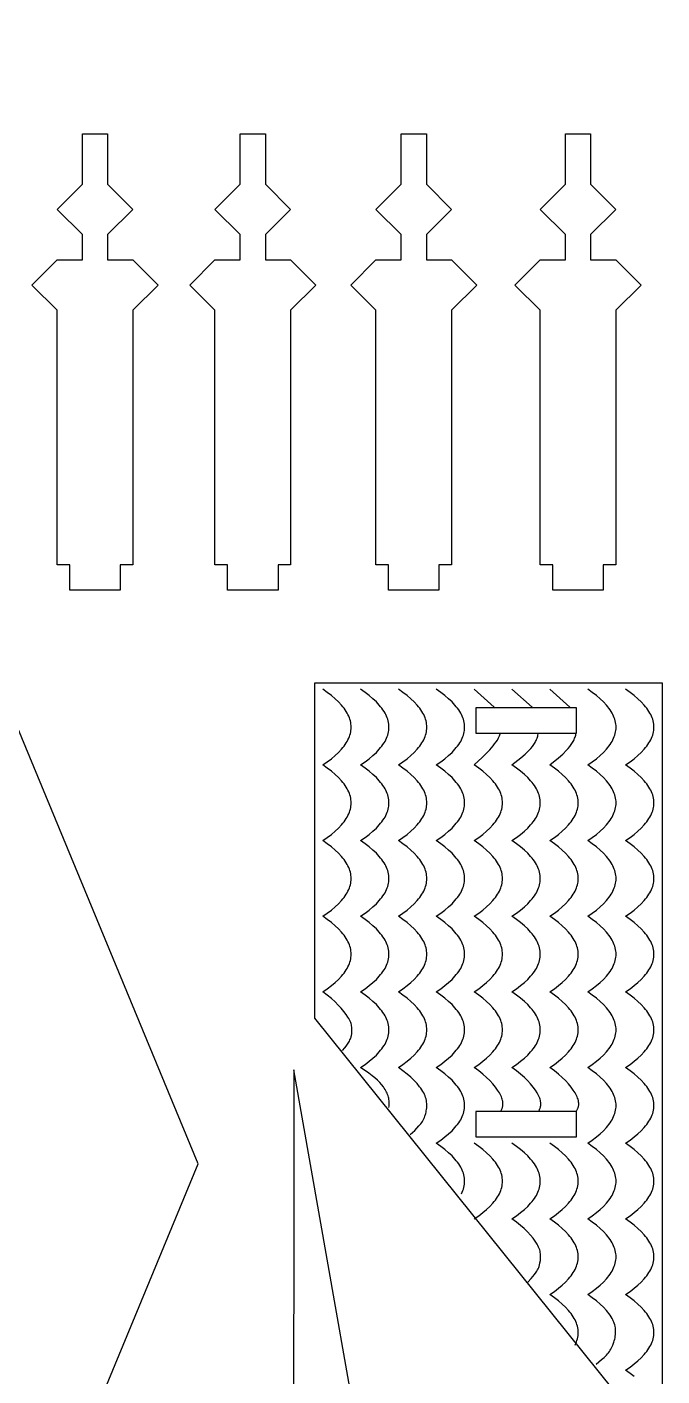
# Model space of a CAD drawing. Extents: x -831 to 1547, y -1426 to -385.
# Drawn here: x -83.7 to -8.2, y -667.8 to -507.3 of the extents above; entities that cross this region are included whole.
import ezdxf

# ---------------------------------------------------------------- set-up
doc = ezdxf.new("R2010")
doc.units = 0
doc.layers.add('CUT', color=18, linetype='CONTINUOUS')
doc.layers.add('ENGRAVE', color=1, linetype='CONTINUOUS')

msp = doc.modelspace()

# ---------------------------------------------------------------- linework, layer by layer
at = {"layer": 'CUT'}
for points in [[(-63.31, -642.55), (-102.93, -546.92), (-198.56, -507.31), (-294.2, -546.92), (-333.81, -642.55), (-294.2, -738.19), (-198.56, -777.8), (-102.93, -738.19)], [(-80.09, -571.3), (-80.09, -541), (-83.09, -538), (-80.09, -535), (-77.09, -535), (-77.09, -532), (-80.09, -529), (-77.09, -526), (-77.09, -520), (-74.09, -520), (-74.09, -526), (-71.09, -529), (-74.09, -532), (-74.09, -535), (-71.09, -535), (-68.09, -538), (-71.09, -541), (-71.09, -571.3), (-72.59, -571.3), (-72.59, -574.3), (-78.59, -574.3), (-78.59, -571.3)], [(-61.32, -571.3), (-61.32, -541), (-64.32, -538), (-61.32, -535), (-58.32, -535), (-58.32, -532), (-61.32, -529), (-58.32, -526), (-58.32, -520), (-55.32, -520), (-55.32, -526), (-52.32, -529), (-55.32, -532), (-55.32, -535), (-52.32, -535), (-49.32, -538), (-52.32, -541), (-52.32, -571.3), (-53.82, -571.3), (-53.82, -574.3), (-59.82, -574.3), (-59.82, -571.3)], [(-42.18, -571.3), (-42.18, -541), (-45.18, -538), (-42.18, -535), (-39.18, -535), (-39.18, -532), (-42.18, -529), (-39.18, -526), (-39.18, -520), (-36.18, -520), (-36.18, -526), (-33.18, -529), (-36.18, -532), (-36.18, -535), (-33.18, -535), (-30.18, -538), (-33.18, -541), (-33.18, -571.3), (-34.68, -571.3), (-34.68, -574.3), (-40.68, -574.3), (-40.68, -571.3)], [(-22.65, -571.3), (-22.65, -541), (-25.65, -538), (-22.65, -535), (-19.65, -535), (-19.65, -532), (-22.65, -529), (-19.65, -526), (-19.65, -520), (-16.65, -520), (-16.65, -526), (-13.65, -529), (-16.65, -532), (-16.65, -535), (-13.65, -535), (-10.65, -538), (-13.65, -541), (-13.65, -571.3), (-15.15, -571.3), (-15.15, -574.3), (-21.15, -574.3), (-21.15, -571.3)], [(-8.16, -676.64), (-49.44, -625.21), (-49.44, -585.31), (-8.16, -585.31)], [(-30.31, -588.31), (-30.31, -591.31), (-18.31, -591.31), (-18.31, -588.31)], [(-38.72, -706.44), (-35.76, -705.92), (-37.84, -694.1), (-40.8, -694.63), (-51.95, -631.36), (-52.03, -747.52), (-31.47, -747.52)], [(-30.31, -636.31), (-30.31, -639.31), (-18.31, -639.31), (-18.31, -636.31)]]:
    msp.add_lwpolyline(points, close=True, dxfattribs=at)
at = {"layer": 'ENGRAVE'}
for points in [[(-46.14, -629.06), (-45.88, -628.74), (-45.72, -628.54), (-45.56, -628.31), (-45.41, -628.06), (-45.33, -627.93), (-45.27, -627.8), (-45.21, -627.67), (-45.16, -627.55), (-45.14, -627.48), (-45.12, -627.42), (-45.11, -627.36), (-45.1, -627.29), (-45.06, -627.04), (-45.04, -626.79), (-45.03, -626.66), (-45.03, -626.53), (-45.03, -626.4), (-45.05, -626.27), (-45.07, -626.13), (-45.1, -626), (-45.14, -625.85), (-45.18, -625.71), (-45.25, -625.56), (-45.32, -625.41), (-45.4, -625.25), (-45.5, -625.09), (-45.73, -624.76), (-46, -624.4), (-46.31, -624.03), (-46.65, -623.64), (-47.04, -623.25), (-47.48, -622.86), (-47.97, -622.47), (-48.5, -622.09), (-47.96, -621.72), (-47.47, -621.34), (-47.03, -620.97), (-46.63, -620.59), (-46.28, -620.22), (-46.12, -620.03), (-45.97, -619.84), (-45.84, -619.66), (-45.71, -619.47), (-45.6, -619.28), (-45.5, -619.09), (-45.41, -618.91), (-45.34, -618.72), (-45.27, -618.53), (-45.22, -618.34), (-45.18, -618.16), (-45.15, -617.97), (-45.13, -617.78), (-45.13, -617.59), (-45.13, -617.41), (-45.15, -617.22), (-45.18, -617.03), (-45.22, -616.84), (-45.27, -616.66), (-45.34, -616.47), (-45.41, -616.28), (-45.5, -616.09), (-45.6, -615.91), (-45.71, -615.72), (-45.84, -615.53), (-45.97, -615.34), (-46.12, -615.16), (-46.28, -614.97), (-46.63, -614.59), (-47.03, -614.22), (-47.47, -613.84), (-47.96, -613.47), (-48.5, -613.09), (-47.96, -612.72), (-47.47, -612.34), (-47.03, -611.97), (-46.63, -611.59), (-46.28, -611.22), (-46.12, -611.03), (-45.97, -610.84), (-45.84, -610.66), (-45.71, -610.47), (-45.6, -610.28), (-45.5, -610.09), (-45.41, -609.91), (-45.34, -609.72), (-45.27, -609.53), (-45.22, -609.34), (-45.18, -609.16), (-45.15, -608.97), (-45.13, -608.78), (-45.13, -608.59), (-45.13, -608.41), (-45.15, -608.22), (-45.18, -608.03), (-45.22, -607.84), (-45.27, -607.66), (-45.34, -607.47), (-45.41, -607.28), (-45.5, -607.09), (-45.6, -606.91), (-45.71, -606.72), (-45.84, -606.53), (-45.97, -606.34), (-46.12, -606.16), (-46.28, -605.97), (-46.63, -605.59), (-47.03, -605.22), (-47.47, -604.84), (-47.96, -604.47), (-48.5, -604.09), (-47.96, -603.72), (-47.47, -603.34), (-47.03, -602.97), (-46.63, -602.59), (-46.28, -602.22), (-46.12, -602.03), (-45.97, -601.84), (-45.84, -601.66), (-45.71, -601.47), (-45.6, -601.28), (-45.5, -601.09), (-45.41, -600.91), (-45.34, -600.72), (-45.27, -600.53), (-45.22, -600.34), (-45.18, -600.16), (-45.15, -599.97), (-45.13, -599.78), (-45.13, -599.59), (-45.13, -599.41), (-45.15, -599.22), (-45.18, -599.03), (-45.22, -598.84), (-45.27, -598.66), (-45.34, -598.47), (-45.41, -598.28), (-45.5, -598.09), (-45.6, -597.91), (-45.71, -597.72), (-45.84, -597.53), (-45.97, -597.34), (-46.12, -597.16), (-46.28, -596.97), (-46.63, -596.59), (-47.03, -596.22), (-47.47, -595.84), (-47.96, -595.47), (-48.5, -595.09), (-47.96, -594.72), (-47.47, -594.34), (-47.03, -593.97), (-46.63, -593.59), (-46.28, -593.22), (-46.12, -593.03), (-45.97, -592.84), (-45.84, -592.66), (-45.71, -592.47), (-45.6, -592.28), (-45.5, -592.09), (-45.41, -591.91), (-45.34, -591.72), (-45.27, -591.53), (-45.22, -591.34), (-45.18, -591.16), (-45.15, -590.97), (-45.13, -590.78), (-45.13, -590.59), (-45.13, -590.41), (-45.15, -590.22), (-45.18, -590.03), (-45.22, -589.84), (-45.27, -589.66), (-45.34, -589.47), (-45.41, -589.28), (-45.5, -589.09), (-45.6, -588.91), (-45.71, -588.72), (-45.84, -588.53), (-45.97, -588.34), (-46.12, -588.16), (-46.28, -587.97), (-46.63, -587.59), (-47.03, -587.22), (-47.47, -586.84), (-47.96, -586.47), (-48.5, -586.09)], [(-40.64, -635.82), (-40.62, -635.66), (-40.6, -635.51), (-40.6, -635.35), (-40.6, -635.2), (-40.61, -635.05), (-40.63, -634.89), (-40.66, -634.74), (-40.7, -634.59), (-40.74, -634.44), (-40.79, -634.29), (-40.86, -634.14), (-40.92, -633.99), (-41, -633.84), (-41.09, -633.69), (-41.18, -633.54), (-41.28, -633.39), (-41.5, -633.11), (-41.73, -632.84), (-41.99, -632.58), (-42.29, -632.32), (-42.63, -632.05), (-43.02, -631.76), (-44, -631.09), (-43.46, -630.72), (-42.97, -630.34), (-42.53, -629.97), (-42.13, -629.59), (-41.78, -629.22), (-41.62, -629.03), (-41.47, -628.84), (-41.34, -628.66), (-41.21, -628.47), (-41.1, -628.28), (-41, -628.09), (-40.91, -627.91), (-40.84, -627.72), (-40.77, -627.53), (-40.72, -627.34), (-40.68, -627.16), (-40.65, -626.97), (-40.63, -626.78), (-40.63, -626.59), (-40.63, -626.41), (-40.65, -626.22), (-40.68, -626.03), (-40.72, -625.84), (-40.77, -625.66), (-40.84, -625.47), (-40.91, -625.28), (-41, -625.09), (-41.1, -624.91), (-41.21, -624.72), (-41.34, -624.53), (-41.47, -624.34), (-41.62, -624.16), (-41.78, -623.97), (-42.13, -623.59), (-42.53, -623.22), (-42.97, -622.84), (-43.46, -622.47), (-44, -622.09), (-43.46, -621.72), (-42.97, -621.34), (-42.53, -620.97), (-42.13, -620.59), (-41.78, -620.22), (-41.62, -620.03), (-41.47, -619.84), (-41.34, -619.66), (-41.21, -619.47), (-41.1, -619.28), (-41, -619.09), (-40.91, -618.91), (-40.84, -618.72), (-40.77, -618.53), (-40.72, -618.34), (-40.68, -618.16), (-40.65, -617.97), (-40.63, -617.78), (-40.63, -617.59), (-40.63, -617.41), (-40.65, -617.22), (-40.68, -617.03), (-40.72, -616.84), (-40.77, -616.66), (-40.84, -616.47), (-40.91, -616.28), (-41, -616.09), (-41.1, -615.91), (-41.21, -615.72), (-41.34, -615.53), (-41.47, -615.34), (-41.62, -615.16), (-41.78, -614.97), (-42.13, -614.59), (-42.53, -614.22), (-42.97, -613.84), (-43.46, -613.47), (-44, -613.09), (-43.46, -612.72), (-42.97, -612.34), (-42.53, -611.97), (-42.13, -611.59), (-41.78, -611.22), (-41.62, -611.03), (-41.47, -610.84), (-41.34, -610.66), (-41.21, -610.47), (-41.1, -610.28), (-41, -610.09), (-40.91, -609.91), (-40.84, -609.72), (-40.77, -609.53), (-40.72, -609.34), (-40.68, -609.16), (-40.65, -608.97), (-40.63, -608.78), (-40.63, -608.59), (-40.63, -608.41), (-40.65, -608.22), (-40.68, -608.03), (-40.72, -607.84), (-40.77, -607.66), (-40.84, -607.47), (-40.91, -607.28), (-41, -607.09), (-41.1, -606.91), (-41.21, -606.72), (-41.34, -606.53), (-41.47, -606.34), (-41.62, -606.16), (-41.78, -605.97), (-42.13, -605.59), (-42.53, -605.22), (-42.97, -604.84), (-43.46, -604.47), (-44, -604.09), (-43.46, -603.72), (-42.97, -603.34), (-42.53, -602.97), (-42.13, -602.59), (-41.78, -602.22), (-41.62, -602.03), (-41.47, -601.84), (-41.34, -601.66), (-41.21, -601.47), (-41.1, -601.28), (-41, -601.09), (-40.91, -600.91), (-40.84, -600.72), (-40.77, -600.53), (-40.72, -600.34), (-40.68, -600.16), (-40.65, -599.97), (-40.63, -599.78), (-40.63, -599.59), (-40.63, -599.41), (-40.65, -599.22), (-40.68, -599.03), (-40.72, -598.84), (-40.77, -598.66), (-40.84, -598.47), (-40.91, -598.28), (-41, -598.09), (-41.1, -597.91), (-41.21, -597.72), (-41.34, -597.53), (-41.47, -597.34), (-41.62, -597.16), (-41.78, -596.97), (-42.13, -596.59), (-42.53, -596.22), (-42.97, -595.84), (-43.46, -595.47), (-44, -595.09), (-43.46, -594.72), (-42.97, -594.34), (-42.53, -593.97), (-42.13, -593.59), (-41.78, -593.22), (-41.62, -593.03), (-41.47, -592.84), (-41.34, -592.66), (-41.21, -592.47), (-41.1, -592.28), (-41, -592.09), (-40.91, -591.91), (-40.84, -591.72), (-40.77, -591.53), (-40.72, -591.34), (-40.68, -591.16), (-40.65, -590.97), (-40.63, -590.78), (-40.63, -590.59), (-40.63, -590.41), (-40.65, -590.22), (-40.68, -590.03), (-40.72, -589.84), (-40.77, -589.66), (-40.84, -589.47), (-40.91, -589.28), (-41, -589.09), (-41.1, -588.91), (-41.21, -588.72), (-41.34, -588.53), (-41.47, -588.34), (-41.62, -588.16), (-41.78, -587.97), (-42.13, -587.59), (-42.53, -587.22), (-42.97, -586.84), (-43.46, -586.47), (-44, -586.09)], [(-38.12, -639.05), (-37.57, -638.56), (-37.3, -638.3), (-37.06, -638.03), (-36.94, -637.9), (-36.83, -637.76), (-36.73, -637.62), (-36.64, -637.48), (-36.55, -637.33), (-36.48, -637.18), (-36.41, -637.03), (-36.36, -636.88), (-36.26, -636.56), (-36.22, -636.4), (-36.19, -636.23), (-36.16, -636.06), (-36.14, -635.89), (-36.13, -635.72), (-36.13, -635.54), (-36.14, -635.36), (-36.15, -635.18), (-36.18, -635), (-36.22, -634.82), (-36.27, -634.64), (-36.33, -634.46), (-36.41, -634.27), (-36.5, -634.09), (-36.61, -633.91), (-36.72, -633.73), (-36.85, -633.54), (-36.98, -633.36), (-37.29, -632.98), (-37.64, -632.61), (-38.03, -632.23), (-38.47, -631.85), (-38.96, -631.47), (-39.5, -631.09), (-38.96, -630.72), (-38.47, -630.34), (-38.03, -629.97), (-37.63, -629.59), (-37.28, -629.22), (-37.12, -629.03), (-36.97, -628.84), (-36.84, -628.66), (-36.71, -628.47), (-36.6, -628.28), (-36.5, -628.09), (-36.41, -627.91), (-36.34, -627.72), (-36.27, -627.53), (-36.22, -627.34), (-36.18, -627.16), (-36.15, -626.97), (-36.13, -626.78), (-36.13, -626.59), (-36.13, -626.41), (-36.15, -626.22), (-36.18, -626.03), (-36.22, -625.84), (-36.27, -625.66), (-36.34, -625.47), (-36.41, -625.28), (-36.5, -625.09), (-36.6, -624.91), (-36.71, -624.72), (-36.84, -624.53), (-36.97, -624.34), (-37.12, -624.16), (-37.28, -623.97), (-37.63, -623.59), (-38.03, -623.22), (-38.47, -622.84), (-38.96, -622.47), (-39.5, -622.09), (-38.96, -621.72), (-38.47, -621.34), (-38.03, -620.97), (-37.63, -620.59), (-37.28, -620.22), (-37.12, -620.03), (-36.97, -619.84), (-36.84, -619.66), (-36.71, -619.47), (-36.6, -619.28), (-36.5, -619.09), (-36.41, -618.91), (-36.34, -618.72), (-36.27, -618.53), (-36.22, -618.34), (-36.18, -618.16), (-36.15, -617.97), (-36.13, -617.78), (-36.13, -617.59), (-36.13, -617.41), (-36.15, -617.22), (-36.18, -617.03), (-36.22, -616.84), (-36.27, -616.66), (-36.34, -616.47), (-36.41, -616.28), (-36.5, -616.09), (-36.6, -615.91), (-36.71, -615.72), (-36.84, -615.53), (-36.97, -615.34), (-37.12, -615.16), (-37.28, -614.97), (-37.63, -614.59), (-38.03, -614.22), (-38.47, -613.84), (-38.96, -613.47), (-39.5, -613.09), (-38.96, -612.72), (-38.47, -612.34), (-38.03, -611.97), (-37.63, -611.59), (-37.28, -611.22), (-37.12, -611.03), (-36.97, -610.84), (-36.84, -610.66), (-36.71, -610.47), (-36.6, -610.28), (-36.5, -610.09), (-36.41, -609.91), (-36.34, -609.72), (-36.27, -609.53), (-36.22, -609.34), (-36.18, -609.16), (-36.15, -608.97), (-36.13, -608.78), (-36.13, -608.59), (-36.13, -608.41), (-36.15, -608.22), (-36.18, -608.03), (-36.22, -607.84), (-36.27, -607.66), (-36.34, -607.47), (-36.41, -607.28), (-36.5, -607.09), (-36.6, -606.91), (-36.71, -606.72), (-36.84, -606.53), (-36.97, -606.34), (-37.12, -606.16), (-37.28, -605.97), (-37.63, -605.59), (-38.03, -605.22), (-38.47, -604.84), (-38.96, -604.47), (-39.5, -604.09), (-38.96, -603.72), (-38.47, -603.34), (-38.03, -602.97), (-37.63, -602.59), (-37.28, -602.22), (-37.12, -602.03), (-36.97, -601.84), (-36.84, -601.66), (-36.71, -601.47), (-36.6, -601.28), (-36.5, -601.09), (-36.41, -600.91), (-36.34, -600.72), (-36.27, -600.53), (-36.22, -600.34), (-36.18, -600.16), (-36.15, -599.97), (-36.13, -599.78), (-36.13, -599.59), (-36.13, -599.41), (-36.15, -599.22), (-36.18, -599.03), (-36.22, -598.84), (-36.27, -598.66), (-36.34, -598.47), (-36.41, -598.28), (-36.5, -598.09), (-36.6, -597.91), (-36.71, -597.72), (-36.84, -597.53), (-36.97, -597.34), (-37.12, -597.16), (-37.28, -596.97), (-37.63, -596.59), (-38.03, -596.22), (-38.47, -595.84), (-38.96, -595.47), (-39.5, -595.09), (-38.96, -594.72), (-38.47, -594.34), (-38.03, -593.97), (-37.63, -593.59), (-37.28, -593.22), (-37.12, -593.03), (-36.97, -592.84), (-36.84, -592.66), (-36.71, -592.47), (-36.6, -592.28), (-36.5, -592.09), (-36.41, -591.91), (-36.34, -591.72), (-36.27, -591.53), (-36.22, -591.34), (-36.18, -591.16), (-36.15, -590.97), (-36.13, -590.78), (-36.13, -590.59), (-36.13, -590.41), (-36.15, -590.22), (-36.18, -590.03), (-36.22, -589.84), (-36.27, -589.66), (-36.34, -589.47), (-36.41, -589.28), (-36.5, -589.09), (-36.6, -588.91), (-36.71, -588.72), (-36.84, -588.53), (-36.97, -588.34), (-37.12, -588.16), (-37.28, -587.97), (-37.63, -587.59), (-38.03, -587.22), (-38.47, -586.84), (-38.96, -586.47), (-39.5, -586.09)], [(-32, -646.09), (-31.91, -645.91), (-31.84, -645.72), (-31.77, -645.53), (-31.72, -645.34), (-31.68, -645.16), (-31.65, -644.97), (-31.63, -644.78), (-31.63, -644.59), (-31.63, -644.41), (-31.65, -644.22), (-31.68, -644.03), (-31.72, -643.84), (-31.77, -643.66), (-31.84, -643.47), (-31.91, -643.28), (-32, -643.09), (-32.1, -642.91), (-32.21, -642.72), (-32.34, -642.53), (-32.47, -642.34), (-32.62, -642.16), (-32.78, -641.97), (-33.13, -641.59), (-33.53, -641.22), (-33.97, -640.84), (-34.46, -640.47), (-35, -640.09), (-34.46, -639.72), (-33.97, -639.34), (-33.53, -638.97), (-33.13, -638.59), (-32.78, -638.22), (-32.62, -638.03), (-32.47, -637.84), (-32.34, -637.66), (-32.21, -637.47), (-32.1, -637.28), (-32, -637.09), (-31.91, -636.91), (-31.84, -636.72), (-31.77, -636.53), (-31.72, -636.34), (-31.68, -636.16), (-31.65, -635.97), (-31.63, -635.78), (-31.63, -635.59), (-31.63, -635.41), (-31.65, -635.22), (-31.68, -635.03), (-31.72, -634.84), (-31.77, -634.66), (-31.84, -634.47), (-31.91, -634.28), (-32, -634.09), (-32.1, -633.91), (-32.21, -633.72), (-32.34, -633.53), (-32.47, -633.34), (-32.62, -633.16), (-32.78, -632.97), (-33.13, -632.59), (-33.53, -632.22), (-33.97, -631.84), (-34.46, -631.47), (-35, -631.09), (-34.46, -630.72), (-33.97, -630.34), (-33.53, -629.97), (-33.13, -629.59), (-32.78, -629.22), (-32.62, -629.03), (-32.47, -628.84), (-32.34, -628.66), (-32.21, -628.47), (-32.1, -628.28), (-32, -628.09), (-31.91, -627.91), (-31.84, -627.72), (-31.77, -627.53), (-31.72, -627.34), (-31.68, -627.16), (-31.65, -626.97), (-31.63, -626.78), (-31.63, -626.59), (-31.63, -626.41), (-31.65, -626.22), (-31.68, -626.03), (-31.72, -625.84), (-31.77, -625.66), (-31.84, -625.47), (-31.91, -625.28), (-32, -625.09), (-32.1, -624.91), (-32.21, -624.72), (-32.34, -624.53), (-32.47, -624.34), (-32.62, -624.16), (-32.78, -623.97), (-33.13, -623.59), (-33.53, -623.22), (-33.97, -622.84), (-34.46, -622.47), (-35, -622.09), (-34.46, -621.72), (-33.97, -621.34), (-33.53, -620.97), (-33.13, -620.59), (-32.78, -620.22), (-32.62, -620.03), (-32.47, -619.84), (-32.34, -619.66), (-32.21, -619.47), (-32.1, -619.28), (-32, -619.09), (-31.91, -618.91), (-31.84, -618.72), (-31.77, -618.53), (-31.72, -618.34), (-31.68, -618.16), (-31.65, -617.97), (-31.63, -617.78), (-31.63, -617.59), (-31.63, -617.41), (-31.65, -617.22), (-31.68, -617.03), (-31.72, -616.84), (-31.77, -616.66), (-31.84, -616.47), (-31.91, -616.28), (-32, -616.09), (-32.1, -615.91), (-32.21, -615.72), (-32.34, -615.53), (-32.47, -615.34), (-32.62, -615.16), (-32.78, -614.97), (-33.13, -614.59), (-33.53, -614.22), (-33.97, -613.84), (-34.46, -613.47), (-35, -613.09), (-34.46, -612.72), (-33.97, -612.34), (-33.53, -611.97), (-33.13, -611.59), (-32.78, -611.22), (-32.62, -611.03), (-32.47, -610.84), (-32.34, -610.66), (-32.21, -610.47), (-32.1, -610.28), (-32, -610.09), (-31.91, -609.91), (-31.84, -609.72), (-31.77, -609.53), (-31.72, -609.34), (-31.68, -609.16), (-31.65, -608.97), (-31.63, -608.78), (-31.63, -608.59), (-31.63, -608.41), (-31.65, -608.22), (-31.68, -608.03), (-31.72, -607.84), (-31.77, -607.66), (-31.84, -607.47), (-31.91, -607.28), (-32, -607.09), (-32.1, -606.91), (-32.21, -606.72), (-32.34, -606.53), (-32.47, -606.34), (-32.62, -606.16), (-32.78, -605.97), (-33.13, -605.59), (-33.53, -605.22), (-33.97, -604.84), (-34.46, -604.47), (-35, -604.09), (-34.46, -603.72), (-33.97, -603.34), (-33.53, -602.97), (-33.13, -602.59), (-32.78, -602.22), (-32.62, -602.03), (-32.47, -601.84), (-32.34, -601.66), (-32.21, -601.47), (-32.1, -601.28), (-32, -601.09), (-31.91, -600.91), (-31.84, -600.72), (-31.77, -600.53), (-31.72, -600.34), (-31.68, -600.16), (-31.65, -599.97), (-31.63, -599.78), (-31.63, -599.59), (-31.63, -599.41), (-31.65, -599.22), (-31.68, -599.03), (-31.72, -598.84), (-31.77, -598.66), (-31.84, -598.47), (-31.91, -598.28), (-32, -598.09), (-32.1, -597.91), (-32.21, -597.72), (-32.34, -597.53), (-32.47, -597.34), (-32.62, -597.16), (-32.78, -596.97), (-33.13, -596.59), (-33.53, -596.22), (-33.97, -595.84), (-34.46, -595.47), (-35, -595.09), (-34.46, -594.72), (-33.97, -594.34), (-33.53, -593.97), (-33.13, -593.59), (-32.78, -593.22), (-32.62, -593.03), (-32.47, -592.84), (-32.34, -592.66), (-32.21, -592.47), (-32.1, -592.28), (-32, -592.09), (-31.91, -591.91), (-31.84, -591.72), (-31.77, -591.53), (-31.72, -591.34), (-31.68, -591.16), (-31.65, -590.97), (-31.63, -590.78), (-31.63, -590.59), (-31.63, -590.41), (-31.65, -590.22), (-31.68, -590.03), (-31.72, -589.84), (-31.77, -589.66), (-31.84, -589.47), (-31.91, -589.28), (-32, -589.09), (-32.1, -588.91), (-32.21, -588.72), (-32.34, -588.53), (-32.47, -588.34), (-32.62, -588.16), (-32.78, -587.97), (-33.13, -587.59), (-33.53, -587.22), (-33.97, -586.84), (-34.46, -586.47), (-35, -586.09)], [(-28.11, -588.22), (-30.5, -586.09)], [(-23.61, -588.22), (-26, -586.09)], [(-19.11, -588.22), (-21.5, -586.09)], [(-16, -666.37), (-15.34, -665.82), (-15.04, -665.55), (-14.77, -665.28), (-14.65, -665.14), (-14.53, -665), (-14.42, -664.86), (-14.32, -664.71), (-14.23, -664.57), (-14.15, -664.41), (-14.07, -664.26), (-14, -664.09), (-13.89, -663.75), (-13.84, -663.58), (-13.79, -663.39), (-13.75, -663.21), (-13.72, -663.02), (-13.7, -662.83), (-13.69, -662.64), (-13.69, -662.45), (-13.69, -662.25), (-13.71, -662.06), (-13.74, -661.86), (-13.79, -661.67), (-13.85, -661.47), (-13.88, -661.38), (-13.92, -661.28), (-13.96, -661.19), (-14, -661.09), (-14.1, -660.91), (-14.21, -660.72), (-14.34, -660.53), (-14.47, -660.34), (-14.62, -660.16), (-14.78, -659.97), (-15.13, -659.59), (-15.53, -659.22), (-15.97, -658.84), (-16.46, -658.47), (-17, -658.09), (-16.46, -657.72), (-15.97, -657.34), (-15.53, -656.97), (-15.13, -656.59), (-14.78, -656.22), (-14.62, -656.03), (-14.47, -655.84), (-14.34, -655.66), (-14.21, -655.47), (-14.1, -655.28), (-14, -655.09), (-13.91, -654.91), (-13.84, -654.72), (-13.77, -654.53), (-13.72, -654.34), (-13.68, -654.16), (-13.65, -653.97), (-13.63, -653.78), (-13.63, -653.59), (-13.63, -653.41), (-13.65, -653.22), (-13.68, -653.03), (-13.72, -652.84), (-13.77, -652.66), (-13.84, -652.47), (-13.91, -652.28), (-14, -652.09), (-14.1, -651.91), (-14.21, -651.72), (-14.34, -651.53), (-14.47, -651.34), (-14.62, -651.16), (-14.78, -650.97), (-15.13, -650.59), (-15.53, -650.22), (-15.97, -649.84), (-16.46, -649.47), (-17, -649.09), (-16.46, -648.72), (-15.97, -648.34), (-15.53, -647.97), (-15.13, -647.59), (-14.78, -647.22), (-14.62, -647.03), (-14.47, -646.84), (-14.34, -646.66), (-14.21, -646.47), (-14.1, -646.28), (-14, -646.09), (-13.91, -645.91), (-13.84, -645.72), (-13.77, -645.53), (-13.72, -645.34), (-13.68, -645.16), (-13.65, -644.97), (-13.63, -644.78), (-13.63, -644.59), (-13.63, -644.41), (-13.65, -644.22), (-13.68, -644.03), (-13.72, -643.84), (-13.77, -643.66), (-13.84, -643.47), (-13.91, -643.28), (-14, -643.09), (-14.1, -642.91), (-14.21, -642.72), (-14.34, -642.53), (-14.47, -642.34), (-14.62, -642.16), (-14.78, -641.97), (-15.13, -641.59), (-15.53, -641.22), (-15.97, -640.84), (-16.46, -640.47), (-17, -640.09), (-16.46, -639.72), (-15.97, -639.34), (-15.53, -638.97), (-15.13, -638.59), (-14.78, -638.22), (-14.62, -638.03), (-14.47, -637.84), (-14.34, -637.66), (-14.21, -637.47), (-14.1, -637.28), (-14, -637.09), (-13.91, -636.91), (-13.84, -636.72), (-13.77, -636.53), (-13.72, -636.34), (-13.68, -636.16), (-13.65, -635.97), (-13.63, -635.78), (-13.63, -635.59), (-13.63, -635.41), (-13.65, -635.22), (-13.68, -635.03), (-13.72, -634.84), (-13.77, -634.66), (-13.84, -634.47), (-13.91, -634.28), (-14, -634.09), (-14.1, -633.91), (-14.21, -633.72), (-14.34, -633.53), (-14.47, -633.34), (-14.62, -633.16), (-14.78, -632.97), (-15.13, -632.59), (-15.53, -632.22), (-15.97, -631.84), (-16.46, -631.47), (-17, -631.09), (-16.46, -630.72), (-15.97, -630.34), (-15.53, -629.97), (-15.13, -629.59), (-14.78, -629.22), (-14.62, -629.03), (-14.47, -628.84), (-14.34, -628.66), (-14.21, -628.47), (-14.1, -628.28), (-14, -628.09), (-13.91, -627.91), (-13.84, -627.72), (-13.77, -627.53), (-13.72, -627.34), (-13.68, -627.16), (-13.65, -626.97), (-13.63, -626.78), (-13.63, -626.59), (-13.63, -626.41), (-13.65, -626.22), (-13.68, -626.03), (-13.72, -625.84), (-13.77, -625.66), (-13.84, -625.47), (-13.91, -625.28), (-14, -625.09), (-14.1, -624.91), (-14.21, -624.72), (-14.34, -624.53), (-14.47, -624.34), (-14.62, -624.16), (-14.78, -623.97), (-15.13, -623.59), (-15.53, -623.22), (-15.97, -622.84), (-16.46, -622.47), (-17, -622.09), (-16.46, -621.72), (-15.97, -621.34), (-15.53, -620.97), (-15.13, -620.59), (-14.78, -620.22), (-14.62, -620.03), (-14.47, -619.84), (-14.34, -619.66), (-14.21, -619.47), (-14.1, -619.28), (-14, -619.09), (-13.91, -618.91), (-13.84, -618.72), (-13.77, -618.53), (-13.72, -618.34), (-13.68, -618.16), (-13.65, -617.97), (-13.63, -617.78), (-13.63, -617.59), (-13.63, -617.41), (-13.65, -617.22), (-13.68, -617.03), (-13.72, -616.84), (-13.77, -616.66), (-13.84, -616.47), (-13.91, -616.28), (-14, -616.09), (-14.1, -615.91), (-14.21, -615.72), (-14.34, -615.53), (-14.47, -615.34), (-14.62, -615.16), (-14.78, -614.97), (-15.13, -614.59), (-15.53, -614.22), (-15.97, -613.84), (-16.46, -613.47), (-17, -613.09), (-16.46, -612.72), (-15.97, -612.34), (-15.53, -611.97), (-15.13, -611.59), (-14.78, -611.22), (-14.62, -611.03), (-14.47, -610.84), (-14.34, -610.66), (-14.21, -610.47), (-14.1, -610.28), (-14, -610.09), (-13.91, -609.91), (-13.84, -609.72), (-13.77, -609.53), (-13.72, -609.34), (-13.68, -609.16), (-13.65, -608.97), (-13.63, -608.78), (-13.63, -608.59), (-13.63, -608.41), (-13.65, -608.22), (-13.68, -608.03), (-13.72, -607.84), (-13.77, -607.66), (-13.84, -607.47), (-13.91, -607.28), (-14, -607.09), (-14.1, -606.91), (-14.21, -606.72), (-14.34, -606.53), (-14.47, -606.34), (-14.62, -606.16), (-14.78, -605.97), (-15.13, -605.59), (-15.53, -605.22), (-15.97, -604.84), (-16.46, -604.47), (-17, -604.09), (-16.46, -603.72), (-15.97, -603.34), (-15.53, -602.97), (-15.13, -602.59), (-14.78, -602.22), (-14.62, -602.03), (-14.47, -601.84), (-14.34, -601.66), (-14.21, -601.47), (-14.1, -601.28), (-14, -601.09), (-13.91, -600.91), (-13.84, -600.72), (-13.77, -600.53), (-13.72, -600.34), (-13.68, -600.16), (-13.65, -599.97), (-13.63, -599.78), (-13.63, -599.59), (-13.63, -599.41), (-13.65, -599.22), (-13.68, -599.03), (-13.72, -598.84), (-13.77, -598.66), (-13.84, -598.47), (-13.91, -598.28), (-14, -598.09), (-14.1, -597.91), (-14.21, -597.72), (-14.34, -597.53), (-14.47, -597.34), (-14.62, -597.16), (-14.78, -596.97), (-15.13, -596.59), (-15.53, -596.22), (-15.97, -595.84), (-16.46, -595.47), (-17, -595.09), (-16.46, -594.72), (-15.97, -594.34), (-15.53, -593.97), (-15.13, -593.59), (-14.78, -593.22), (-14.62, -593.03), (-14.47, -592.84), (-14.34, -592.66), (-14.21, -592.47), (-14.1, -592.28), (-14, -592.09), (-13.91, -591.91), (-13.84, -591.72), (-13.77, -591.53), (-13.72, -591.34), (-13.68, -591.16), (-13.65, -590.97), (-13.63, -590.78), (-13.63, -590.59), (-13.63, -590.41), (-13.65, -590.22), (-13.68, -590.03), (-13.72, -589.84), (-13.77, -589.66), (-13.84, -589.47), (-13.91, -589.28), (-14, -589.09), (-14.1, -588.91), (-14.21, -588.72), (-14.34, -588.53), (-14.47, -588.34), (-14.62, -588.16), (-14.78, -587.97), (-15.13, -587.59), (-15.53, -587.22), (-15.97, -586.84), (-16.46, -586.47), (-17, -586.09)], [(-11.47, -667.84), (-11.96, -667.47), (-12.5, -667.09), (-11.96, -666.72), (-11.47, -666.34), (-11.03, -665.97), (-10.63, -665.59), (-10.28, -665.22), (-10.12, -665.03), (-9.97, -664.84), (-9.84, -664.66), (-9.71, -664.47), (-9.6, -664.28), (-9.5, -664.09), (-9.41, -663.91), (-9.34, -663.72), (-9.27, -663.53), (-9.22, -663.34), (-9.18, -663.16), (-9.15, -662.97), (-9.13, -662.78), (-9.13, -662.59), (-9.13, -662.41), (-9.15, -662.22), (-9.18, -662.03), (-9.22, -661.84), (-9.27, -661.66), (-9.34, -661.47), (-9.41, -661.28), (-9.5, -661.09), (-9.6, -660.91), (-9.71, -660.72), (-9.84, -660.53), (-9.97, -660.34), (-10.12, -660.16), (-10.28, -659.97), (-10.63, -659.59), (-11.03, -659.22), (-11.47, -658.84), (-11.96, -658.47), (-12.5, -658.09), (-11.96, -657.72), (-11.47, -657.34), (-11.03, -656.97), (-10.63, -656.59), (-10.28, -656.22), (-10.12, -656.03), (-9.97, -655.84), (-9.84, -655.66), (-9.71, -655.47), (-9.6, -655.28), (-9.5, -655.09), (-9.41, -654.91), (-9.34, -654.72), (-9.27, -654.53), (-9.22, -654.34), (-9.18, -654.16), (-9.15, -653.97), (-9.13, -653.78), (-9.13, -653.59), (-9.13, -653.41), (-9.15, -653.22), (-9.18, -653.03), (-9.22, -652.84), (-9.27, -652.66), (-9.34, -652.47), (-9.41, -652.28), (-9.5, -652.09), (-9.6, -651.91), (-9.71, -651.72), (-9.84, -651.53), (-9.97, -651.34), (-10.12, -651.16), (-10.28, -650.97), (-10.63, -650.59), (-11.03, -650.22), (-11.47, -649.84), (-11.96, -649.47), (-12.5, -649.09), (-11.96, -648.72), (-11.47, -648.34), (-11.03, -647.97), (-10.63, -647.59), (-10.28, -647.22), (-10.12, -647.03), (-9.97, -646.84), (-9.84, -646.66), (-9.71, -646.47), (-9.6, -646.28), (-9.5, -646.09), (-9.41, -645.91), (-9.34, -645.72), (-9.27, -645.53), (-9.22, -645.34), (-9.18, -645.16), (-9.15, -644.97), (-9.13, -644.78), (-9.13, -644.59), (-9.13, -644.41), (-9.15, -644.22), (-9.18, -644.03), (-9.22, -643.84), (-9.27, -643.66), (-9.34, -643.47), (-9.41, -643.28), (-9.5, -643.09), (-9.6, -642.91), (-9.71, -642.72), (-9.84, -642.53), (-9.97, -642.34), (-10.12, -642.16), (-10.28, -641.97), (-10.63, -641.59), (-11.03, -641.22), (-11.47, -640.84), (-11.96, -640.47), (-12.5, -640.09), (-11.96, -639.72), (-11.47, -639.34), (-11.03, -638.97), (-10.63, -638.59), (-10.28, -638.22), (-10.12, -638.03), (-9.97, -637.84), (-9.84, -637.66), (-9.71, -637.47), (-9.6, -637.28), (-9.5, -637.09), (-9.41, -636.91), (-9.34, -636.72), (-9.27, -636.53), (-9.22, -636.34), (-9.18, -636.16), (-9.15, -635.97), (-9.13, -635.78), (-9.13, -635.59), (-9.13, -635.41), (-9.15, -635.22), (-9.18, -635.03), (-9.22, -634.84), (-9.27, -634.66), (-9.34, -634.47), (-9.41, -634.28), (-9.5, -634.09), (-9.6, -633.91), (-9.71, -633.72), (-9.84, -633.53), (-9.97, -633.34), (-10.12, -633.16), (-10.28, -632.97), (-10.63, -632.59), (-11.03, -632.22), (-11.47, -631.84), (-11.96, -631.47), (-12.5, -631.09), (-11.96, -630.72), (-11.47, -630.34), (-11.03, -629.97), (-10.63, -629.59), (-10.28, -629.22), (-10.12, -629.03), (-9.97, -628.84), (-9.84, -628.66), (-9.71, -628.47), (-9.6, -628.28), (-9.5, -628.09), (-9.41, -627.91), (-9.34, -627.72), (-9.27, -627.53), (-9.22, -627.34), (-9.18, -627.16), (-9.15, -626.97), (-9.13, -626.78), (-9.13, -626.59), (-9.13, -626.41), (-9.15, -626.22), (-9.18, -626.03), (-9.22, -625.84), (-9.27, -625.66), (-9.34, -625.47), (-9.41, -625.28), (-9.5, -625.09), (-9.6, -624.91), (-9.71, -624.72), (-9.84, -624.53), (-9.97, -624.34), (-10.12, -624.16), (-10.28, -623.97), (-10.63, -623.59), (-11.03, -623.22), (-11.47, -622.84), (-11.96, -622.47), (-12.5, -622.09), (-11.96, -621.72), (-11.47, -621.34), (-11.03, -620.97), (-10.63, -620.59), (-10.28, -620.22), (-10.12, -620.03), (-9.97, -619.84), (-9.84, -619.66), (-9.71, -619.47), (-9.6, -619.28), (-9.5, -619.09), (-9.41, -618.91), (-9.34, -618.72), (-9.27, -618.53), (-9.22, -618.34), (-9.18, -618.16), (-9.15, -617.97), (-9.13, -617.78), (-9.13, -617.59), (-9.13, -617.41), (-9.15, -617.22), (-9.18, -617.03), (-9.22, -616.84), (-9.27, -616.66), (-9.34, -616.47), (-9.41, -616.28), (-9.5, -616.09), (-9.6, -615.91), (-9.71, -615.72), (-9.84, -615.53), (-9.97, -615.34), (-10.12, -615.16), (-10.28, -614.97), (-10.63, -614.59), (-11.03, -614.22), (-11.47, -613.84), (-11.96, -613.47), (-12.5, -613.09), (-11.96, -612.72), (-11.47, -612.34), (-11.03, -611.97), (-10.63, -611.59), (-10.28, -611.22), (-10.12, -611.03), (-9.97, -610.84), (-9.84, -610.66), (-9.71, -610.47), (-9.6, -610.28), (-9.5, -610.09), (-9.41, -609.91), (-9.34, -609.72), (-9.27, -609.53), (-9.22, -609.34), (-9.18, -609.16), (-9.15, -608.97), (-9.13, -608.78), (-9.13, -608.59), (-9.13, -608.41), (-9.15, -608.22), (-9.18, -608.03), (-9.22, -607.84), (-9.27, -607.66), (-9.34, -607.47), (-9.41, -607.28), (-9.5, -607.09), (-9.6, -606.91), (-9.71, -606.72), (-9.84, -606.53), (-9.97, -606.34), (-10.12, -606.16), (-10.28, -605.97), (-10.63, -605.59), (-11.03, -605.22), (-11.47, -604.84), (-11.96, -604.47), (-12.5, -604.09), (-11.96, -603.72), (-11.47, -603.34), (-11.03, -602.97), (-10.63, -602.59), (-10.28, -602.22), (-10.12, -602.03), (-9.97, -601.84), (-9.84, -601.66), (-9.71, -601.47), (-9.6, -601.28), (-9.5, -601.09), (-9.41, -600.91), (-9.34, -600.72), (-9.27, -600.53), (-9.22, -600.34), (-9.18, -600.16), (-9.15, -599.97), (-9.13, -599.78), (-9.13, -599.59), (-9.13, -599.41), (-9.15, -599.22), (-9.18, -599.03), (-9.22, -598.84), (-9.27, -598.66), (-9.34, -598.47), (-9.41, -598.28), (-9.5, -598.09), (-9.6, -597.91), (-9.71, -597.72), (-9.84, -597.53), (-9.97, -597.34), (-10.12, -597.16), (-10.28, -596.97), (-10.63, -596.59), (-11.03, -596.22), (-11.47, -595.84), (-11.96, -595.47), (-12.5, -595.09), (-11.96, -594.72), (-11.47, -594.34), (-11.03, -593.97), (-10.63, -593.59), (-10.28, -593.22), (-10.12, -593.03), (-9.97, -592.84), (-9.84, -592.66), (-9.71, -592.47), (-9.6, -592.28), (-9.5, -592.09), (-9.41, -591.91), (-9.34, -591.72), (-9.27, -591.53), (-9.22, -591.34), (-9.18, -591.16), (-9.15, -590.97), (-9.13, -590.78), (-9.13, -590.59), (-9.13, -590.41), (-9.15, -590.22), (-9.18, -590.03), (-9.22, -589.84), (-9.27, -589.66), (-9.34, -589.47), (-9.41, -589.28), (-9.5, -589.09), (-9.6, -588.91), (-9.71, -588.72), (-9.84, -588.53), (-9.97, -588.34), (-10.12, -588.16), (-10.28, -587.97), (-10.63, -587.59), (-11.03, -587.22), (-11.47, -586.84), (-11.96, -586.47), (-12.5, -586.09)], [(-27.35, -636.28), (-27.31, -636.22), (-27.28, -636.16), (-27.24, -636.11), (-27.21, -636.05), (-27.19, -635.99), (-27.16, -635.93), (-27.14, -635.87), (-27.12, -635.81), (-27.11, -635.75), (-27.09, -635.68), (-27.08, -635.62), (-27.07, -635.55), (-27.07, -635.49), (-27.07, -635.42), (-27.07, -635.35), (-27.07, -635.29), (-27.08, -635.22), (-27.09, -635.15), (-27.1, -635.08), (-27.11, -635.01), (-27.15, -634.86), (-27.2, -634.72), (-27.26, -634.57), (-27.33, -634.41), (-27.41, -634.25), (-27.5, -634.09), (-27.72, -633.76), (-27.98, -633.4), (-28.29, -633.03), (-28.64, -632.64), (-29.03, -632.25), (-29.47, -631.86), (-29.96, -631.47), (-30.5, -631.09), (-29.96, -630.72), (-29.47, -630.34), (-29.03, -629.97), (-28.63, -629.59), (-28.28, -629.22), (-28.12, -629.03), (-27.97, -628.84), (-27.84, -628.66), (-27.71, -628.47), (-27.6, -628.28), (-27.5, -628.09), (-27.41, -627.91), (-27.34, -627.72), (-27.27, -627.53), (-27.22, -627.34), (-27.18, -627.16), (-27.15, -626.97), (-27.13, -626.78), (-27.13, -626.59), (-27.13, -626.41), (-27.15, -626.22), (-27.18, -626.03), (-27.22, -625.84), (-27.27, -625.66), (-27.34, -625.47), (-27.41, -625.28), (-27.5, -625.09), (-27.6, -624.91), (-27.71, -624.72), (-27.84, -624.53), (-27.97, -624.34), (-28.12, -624.16), (-28.28, -623.97), (-28.63, -623.59), (-29.03, -623.22), (-29.47, -622.84), (-29.96, -622.47), (-30.5, -622.09), (-29.96, -621.72), (-29.47, -621.34), (-29.03, -620.97), (-28.63, -620.59), (-28.28, -620.22), (-28.12, -620.03), (-27.97, -619.84), (-27.84, -619.66), (-27.71, -619.47), (-27.6, -619.28), (-27.5, -619.09), (-27.41, -618.91), (-27.34, -618.72), (-27.27, -618.53), (-27.22, -618.34), (-27.18, -618.16), (-27.15, -617.97), (-27.13, -617.78), (-27.13, -617.59), (-27.13, -617.41), (-27.15, -617.22), (-27.18, -617.03), (-27.22, -616.84), (-27.27, -616.66), (-27.34, -616.47), (-27.41, -616.28), (-27.5, -616.09), (-27.6, -615.91), (-27.71, -615.72), (-27.84, -615.53), (-27.97, -615.34), (-28.12, -615.16), (-28.28, -614.97), (-28.63, -614.59), (-29.03, -614.22), (-29.47, -613.84), (-29.96, -613.47), (-30.5, -613.09), (-29.96, -612.72), (-29.47, -612.34), (-29.03, -611.97), (-28.63, -611.59), (-28.28, -611.22), (-28.12, -611.03), (-27.97, -610.84), (-27.84, -610.66), (-27.71, -610.47), (-27.6, -610.28), (-27.5, -610.09), (-27.41, -609.91), (-27.34, -609.72), (-27.27, -609.53), (-27.22, -609.34), (-27.18, -609.16), (-27.15, -608.97), (-27.13, -608.78), (-27.13, -608.59), (-27.13, -608.41), (-27.15, -608.22), (-27.18, -608.03), (-27.22, -607.84), (-27.27, -607.66), (-27.34, -607.47), (-27.41, -607.28), (-27.5, -607.09), (-27.6, -606.91), (-27.71, -606.72), (-27.84, -606.53), (-27.97, -606.34), (-28.12, -606.16), (-28.28, -605.97), (-28.63, -605.59), (-29.03, -605.22), (-29.47, -604.84), (-29.96, -604.47), (-30.5, -604.09), (-29.96, -603.72), (-29.47, -603.34), (-29.03, -602.97), (-28.63, -602.59), (-28.28, -602.22), (-28.12, -602.03), (-27.97, -601.84), (-27.84, -601.66), (-27.71, -601.47), (-27.6, -601.28), (-27.5, -601.09), (-27.41, -600.91), (-27.34, -600.72), (-27.27, -600.53), (-27.22, -600.34), (-27.18, -600.16), (-27.15, -599.97), (-27.13, -599.78), (-27.13, -599.59), (-27.13, -599.41), (-27.15, -599.22), (-27.18, -599.03), (-27.22, -598.84), (-27.27, -598.66), (-27.34, -598.47), (-27.41, -598.28), (-27.5, -598.09), (-27.6, -597.91), (-27.71, -597.72), (-27.84, -597.53), (-27.97, -597.34), (-28.12, -597.16), (-28.28, -596.97), (-28.63, -596.59), (-29.03, -596.22), (-29.47, -595.84), (-29.96, -595.47), (-30.5, -595.09), (-29.53, -594.19), (-29.07, -593.74), (-28.63, -593.28), (-28.24, -592.82), (-28.06, -592.59), (-27.9, -592.35), (-27.74, -592.12), (-27.61, -591.88), (-27.49, -591.64), (-27.44, -591.52), (-27.39, -591.4)], [(-22.85, -636.28), (-22.81, -636.22), (-22.78, -636.16), (-22.74, -636.11), (-22.71, -636.05), (-22.69, -635.99), (-22.66, -635.93), (-22.64, -635.87), (-22.62, -635.81), (-22.61, -635.75), (-22.59, -635.68), (-22.58, -635.62), (-22.57, -635.55), (-22.57, -635.49), (-22.57, -635.42), (-22.57, -635.35), (-22.57, -635.29), (-22.58, -635.22), (-22.59, -635.15), (-22.6, -635.08), (-22.61, -635.01), (-22.65, -634.86), (-22.7, -634.72), (-22.76, -634.57), (-22.83, -634.41), (-22.91, -634.25), (-23, -634.09), (-23.22, -633.76), (-23.48, -633.4), (-23.79, -633.03), (-24.14, -632.64), (-24.53, -632.25), (-24.97, -631.86), (-25.46, -631.47), (-26, -631.09), (-25.46, -630.72), (-24.97, -630.34), (-24.53, -629.97), (-24.13, -629.59), (-23.78, -629.22), (-23.62, -629.03), (-23.47, -628.84), (-23.34, -628.66), (-23.21, -628.47), (-23.1, -628.28), (-23, -628.09), (-22.91, -627.91), (-22.84, -627.72), (-22.77, -627.53), (-22.72, -627.34), (-22.68, -627.16), (-22.65, -626.97), (-22.63, -626.78), (-22.63, -626.59), (-22.63, -626.41), (-22.65, -626.22), (-22.68, -626.03), (-22.72, -625.84), (-22.77, -625.66), (-22.84, -625.47), (-22.91, -625.28), (-23, -625.09), (-23.1, -624.91), (-23.21, -624.72), (-23.34, -624.53), (-23.47, -624.34), (-23.62, -624.16), (-23.78, -623.97), (-24.13, -623.59), (-24.53, -623.22), (-24.97, -622.84), (-25.46, -622.47), (-26, -622.09), (-25.46, -621.72), (-24.97, -621.34), (-24.53, -620.97), (-24.13, -620.59), (-23.78, -620.22), (-23.62, -620.03), (-23.47, -619.84), (-23.34, -619.66), (-23.21, -619.47), (-23.1, -619.28), (-23, -619.09), (-22.91, -618.91), (-22.84, -618.72), (-22.77, -618.53), (-22.72, -618.34), (-22.68, -618.16), (-22.65, -617.97), (-22.63, -617.78), (-22.63, -617.59), (-22.63, -617.41), (-22.65, -617.22), (-22.68, -617.03), (-22.72, -616.84), (-22.77, -616.66), (-22.84, -616.47), (-22.91, -616.28), (-23, -616.09), (-23.1, -615.91), (-23.21, -615.72), (-23.34, -615.53), (-23.47, -615.34), (-23.62, -615.16), (-23.78, -614.97), (-24.13, -614.59), (-24.53, -614.22), (-24.97, -613.84), (-25.46, -613.47), (-26, -613.09), (-25.46, -612.72), (-24.97, -612.34), (-24.53, -611.97), (-24.13, -611.59), (-23.78, -611.22), (-23.62, -611.03), (-23.47, -610.84), (-23.34, -610.66), (-23.21, -610.47), (-23.1, -610.28), (-23, -610.09), (-22.91, -609.91), (-22.84, -609.72), (-22.77, -609.53), (-22.72, -609.34), (-22.68, -609.16), (-22.65, -608.97), (-22.63, -608.78), (-22.63, -608.59), (-22.63, -608.41), (-22.65, -608.22), (-22.68, -608.03), (-22.72, -607.84), (-22.77, -607.66), (-22.84, -607.47), (-22.91, -607.28), (-23, -607.09), (-23.1, -606.91), (-23.21, -606.72), (-23.34, -606.53), (-23.47, -606.34), (-23.62, -606.16), (-23.78, -605.97), (-24.13, -605.59), (-24.53, -605.22), (-24.97, -604.84), (-25.46, -604.47), (-26, -604.09), (-25.46, -603.72), (-24.97, -603.34), (-24.53, -602.97), (-24.13, -602.59), (-23.78, -602.22), (-23.62, -602.03), (-23.47, -601.84), (-23.34, -601.66), (-23.21, -601.47), (-23.1, -601.28), (-23, -601.09), (-22.91, -600.91), (-22.84, -600.72), (-22.77, -600.53), (-22.72, -600.34), (-22.68, -600.16), (-22.65, -599.97), (-22.63, -599.78), (-22.63, -599.59), (-22.63, -599.41), (-22.65, -599.22), (-22.68, -599.03), (-22.72, -598.84), (-22.77, -598.66), (-22.84, -598.47), (-22.91, -598.28), (-23, -598.09), (-23.1, -597.91), (-23.21, -597.72), (-23.34, -597.53), (-23.47, -597.34), (-23.62, -597.16), (-23.78, -596.97), (-24.13, -596.59), (-24.53, -596.22), (-24.97, -595.84), (-25.46, -595.47), (-26, -595.09), (-24.93, -594.23), (-24.43, -593.79), (-23.97, -593.34), (-23.76, -593.12), (-23.57, -592.88), (-23.4, -592.65), (-23.32, -592.53), (-23.25, -592.41), (-23.19, -592.29), (-23.12, -592.16), (-23.07, -592.04), (-23.02, -591.91), (-22.98, -591.79), (-22.94, -591.66), (-22.91, -591.53), (-22.89, -591.4)], [(-18.35, -636.28), (-18.31, -636.22), (-18.28, -636.16), (-18.24, -636.11), (-18.21, -636.05), (-18.19, -635.99), (-18.16, -635.93), (-18.14, -635.87), (-18.12, -635.81), (-18.11, -635.75), (-18.09, -635.68), (-18.08, -635.62), (-18.07, -635.55), (-18.07, -635.49), (-18.07, -635.42), (-18.07, -635.35), (-18.07, -635.29), (-18.08, -635.22), (-18.09, -635.15), (-18.1, -635.08), (-18.11, -635.01), (-18.15, -634.86), (-18.2, -634.72), (-18.26, -634.57), (-18.33, -634.41), (-18.41, -634.25), (-18.5, -634.09), (-18.72, -633.76), (-18.98, -633.4), (-19.29, -633.03), (-19.64, -632.64), (-20.03, -632.25), (-20.47, -631.86), (-20.96, -631.47), (-21.5, -631.09), (-20.96, -630.72), (-20.47, -630.34), (-20.03, -629.97), (-19.63, -629.59), (-19.28, -629.22), (-19.12, -629.03), (-18.97, -628.84), (-18.84, -628.66), (-18.71, -628.47), (-18.6, -628.28), (-18.5, -628.09), (-18.41, -627.91), (-18.34, -627.72), (-18.27, -627.53), (-18.22, -627.34), (-18.18, -627.16), (-18.15, -626.97), (-18.13, -626.78), (-18.13, -626.59), (-18.13, -626.41), (-18.15, -626.22), (-18.18, -626.03), (-18.22, -625.84), (-18.27, -625.66), (-18.34, -625.47), (-18.41, -625.28), (-18.5, -625.09), (-18.6, -624.91), (-18.71, -624.72), (-18.84, -624.53), (-18.97, -624.34), (-19.12, -624.16), (-19.28, -623.97), (-19.63, -623.59), (-20.03, -623.22), (-20.47, -622.84), (-20.96, -622.47), (-21.5, -622.09), (-20.96, -621.72), (-20.47, -621.34), (-20.03, -620.97), (-19.63, -620.59), (-19.28, -620.22), (-19.12, -620.03), (-18.97, -619.84), (-18.84, -619.66), (-18.71, -619.47), (-18.6, -619.28), (-18.5, -619.09), (-18.41, -618.91), (-18.34, -618.72), (-18.27, -618.53), (-18.22, -618.34), (-18.18, -618.16), (-18.15, -617.97), (-18.13, -617.78), (-18.13, -617.59), (-18.13, -617.41), (-18.15, -617.22), (-18.18, -617.03), (-18.22, -616.84), (-18.27, -616.66), (-18.34, -616.47), (-18.41, -616.28), (-18.5, -616.09), (-18.6, -615.91), (-18.71, -615.72), (-18.84, -615.53), (-18.97, -615.34), (-19.12, -615.16), (-19.28, -614.97), (-19.63, -614.59), (-20.03, -614.22), (-20.47, -613.84), (-20.96, -613.47), (-21.5, -613.09), (-20.96, -612.72), (-20.47, -612.34), (-20.03, -611.97), (-19.63, -611.59), (-19.28, -611.22), (-19.12, -611.03), (-18.97, -610.84), (-18.84, -610.66), (-18.71, -610.47), (-18.6, -610.28), (-18.5, -610.09), (-18.41, -609.91), (-18.34, -609.72), (-18.27, -609.53), (-18.22, -609.34), (-18.18, -609.16), (-18.15, -608.97), (-18.13, -608.78), (-18.13, -608.59), (-18.13, -608.41), (-18.15, -608.22), (-18.18, -608.03), (-18.22, -607.84), (-18.27, -607.66), (-18.34, -607.47), (-18.41, -607.28), (-18.5, -607.09), (-18.6, -606.91), (-18.71, -606.72), (-18.84, -606.53), (-18.97, -606.34), (-19.12, -606.16), (-19.28, -605.97), (-19.63, -605.59), (-20.03, -605.22), (-20.47, -604.84), (-20.96, -604.47), (-21.5, -604.09), (-20.96, -603.72), (-20.47, -603.34), (-20.03, -602.97), (-19.63, -602.59), (-19.28, -602.22), (-19.12, -602.03), (-18.97, -601.84), (-18.84, -601.66), (-18.71, -601.47), (-18.6, -601.28), (-18.5, -601.09), (-18.41, -600.91), (-18.34, -600.72), (-18.27, -600.53), (-18.22, -600.34), (-18.18, -600.16), (-18.15, -599.97), (-18.13, -599.78), (-18.13, -599.59), (-18.13, -599.41), (-18.15, -599.22), (-18.18, -599.03), (-18.22, -598.84), (-18.27, -598.66), (-18.34, -598.47), (-18.41, -598.28), (-18.5, -598.09), (-18.6, -597.91), (-18.71, -597.72), (-18.84, -597.53), (-18.97, -597.34), (-19.12, -597.16), (-19.28, -596.97), (-19.63, -596.59), (-20.03, -596.22), (-20.47, -595.84), (-20.96, -595.47), (-21.5, -595.09), (-20.46, -594.23), (-19.97, -593.79), (-19.52, -593.34), (-19.32, -593.12), (-19.12, -592.88), (-18.95, -592.65), (-18.8, -592.41), (-18.73, -592.29), (-18.66, -592.16), (-18.6, -592.04), (-18.55, -591.91), (-18.5, -591.79), (-18.46, -591.66), (-18.42, -591.53), (-18.39, -591.4)], [(-30.5, -649.09), (-29.96, -648.72), (-29.47, -648.34), (-29.03, -647.97), (-28.63, -647.59), (-28.28, -647.22), (-28.12, -647.03), (-27.97, -646.84), (-27.84, -646.66), (-27.71, -646.47), (-27.6, -646.28), (-27.5, -646.09), (-27.41, -645.91), (-27.34, -645.72), (-27.27, -645.53), (-27.22, -645.34), (-27.18, -645.16), (-27.15, -644.97), (-27.13, -644.78), (-27.13, -644.59), (-27.13, -644.41), (-27.15, -644.22), (-27.18, -644.03), (-27.22, -643.84), (-27.27, -643.66), (-27.34, -643.47), (-27.41, -643.28), (-27.5, -643.09), (-27.6, -642.91), (-27.71, -642.72), (-27.84, -642.53), (-27.97, -642.34), (-28.12, -642.16), (-28.28, -641.97), (-28.63, -641.59), (-29.03, -641.22), (-29.47, -640.84), (-29.96, -640.47), (-30.5, -640.09)], [(-24.13, -656.59), (-23.72, -656.18), (-23.51, -655.94), (-23.31, -655.69), (-23.12, -655.43), (-23.04, -655.29), (-22.96, -655.16), (-22.89, -655.02), (-22.82, -654.88), (-22.77, -654.74), (-22.75, -654.67), (-22.73, -654.6), (-22.67, -654.32), (-22.62, -654.02), (-22.6, -653.87), (-22.59, -653.72), (-22.59, -653.57), (-22.59, -653.41), (-22.61, -653.25), (-22.63, -653.09), (-22.66, -652.93), (-22.7, -652.77), (-22.76, -652.6), (-22.83, -652.43), (-22.91, -652.26), (-23, -652.09), (-23.23, -651.74), (-23.49, -651.38), (-23.8, -651), (-24.14, -650.62), (-24.54, -650.24), (-24.98, -649.86), (-25.47, -649.47), (-26, -649.09), (-25.46, -648.72), (-24.97, -648.34), (-24.53, -647.97), (-24.13, -647.59), (-23.78, -647.22), (-23.62, -647.03), (-23.47, -646.84), (-23.34, -646.66), (-23.21, -646.47), (-23.1, -646.28), (-23, -646.09), (-22.91, -645.91), (-22.84, -645.72), (-22.77, -645.53), (-22.72, -645.34), (-22.68, -645.16), (-22.65, -644.97), (-22.63, -644.78), (-22.63, -644.59), (-22.63, -644.41), (-22.65, -644.22), (-22.68, -644.03), (-22.72, -643.84), (-22.77, -643.66), (-22.84, -643.47), (-22.91, -643.28), (-23, -643.09), (-23.1, -642.91), (-23.21, -642.72), (-23.34, -642.53), (-23.47, -642.34), (-23.62, -642.16), (-23.78, -641.97), (-24.13, -641.59), (-24.53, -641.22), (-24.97, -640.84), (-25.46, -640.47), (-26, -640.09)], [(-18.5, -664.09), (-18.41, -663.91), (-18.34, -663.72), (-18.27, -663.53), (-18.22, -663.34), (-18.18, -663.16), (-18.15, -662.97), (-18.13, -662.78), (-18.13, -662.59), (-18.13, -662.41), (-18.15, -662.22), (-18.18, -662.03), (-18.22, -661.84), (-18.27, -661.66), (-18.34, -661.47), (-18.41, -661.28), (-18.5, -661.09), (-18.6, -660.91), (-18.71, -660.72), (-18.84, -660.53), (-18.97, -660.34), (-19.12, -660.16), (-19.28, -659.97), (-19.63, -659.59), (-20.03, -659.22), (-20.47, -658.84), (-20.96, -658.47), (-21.5, -658.09), (-20.96, -657.72), (-20.47, -657.34), (-20.03, -656.97), (-19.63, -656.59), (-19.28, -656.22), (-19.12, -656.03), (-18.97, -655.84), (-18.84, -655.66), (-18.71, -655.47), (-18.6, -655.28), (-18.5, -655.09), (-18.41, -654.91), (-18.34, -654.72), (-18.27, -654.53), (-18.22, -654.34), (-18.18, -654.16), (-18.15, -653.97), (-18.13, -653.78), (-18.13, -653.59), (-18.13, -653.41), (-18.15, -653.22), (-18.18, -653.03), (-18.22, -652.84), (-18.27, -652.66), (-18.34, -652.47), (-18.41, -652.28), (-18.5, -652.09), (-18.6, -651.91), (-18.71, -651.72), (-18.84, -651.53), (-18.97, -651.34), (-19.12, -651.16), (-19.28, -650.97), (-19.63, -650.59), (-20.03, -650.22), (-20.47, -649.84), (-20.96, -649.47), (-21.5, -649.09), (-20.96, -648.72), (-20.47, -648.34), (-20.03, -647.97), (-19.63, -647.59), (-19.28, -647.22), (-19.12, -647.03), (-18.97, -646.84), (-18.84, -646.66), (-18.71, -646.47), (-18.6, -646.28), (-18.5, -646.09), (-18.41, -645.91), (-18.34, -645.72), (-18.27, -645.53), (-18.22, -645.34), (-18.18, -645.16), (-18.15, -644.97), (-18.13, -644.78), (-18.13, -644.59), (-18.13, -644.41), (-18.15, -644.22), (-18.18, -644.03), (-18.22, -643.84), (-18.27, -643.66), (-18.34, -643.47), (-18.41, -643.28), (-18.5, -643.09), (-18.6, -642.91), (-18.71, -642.72), (-18.84, -642.53), (-18.97, -642.34), (-19.12, -642.16), (-19.28, -641.97), (-19.63, -641.59), (-20.03, -641.22), (-20.47, -640.84), (-20.96, -640.47), (-21.5, -640.09)]]:
    msp.add_lwpolyline(points, dxfattribs=at)

doc.saveas('drawing.dxf')
